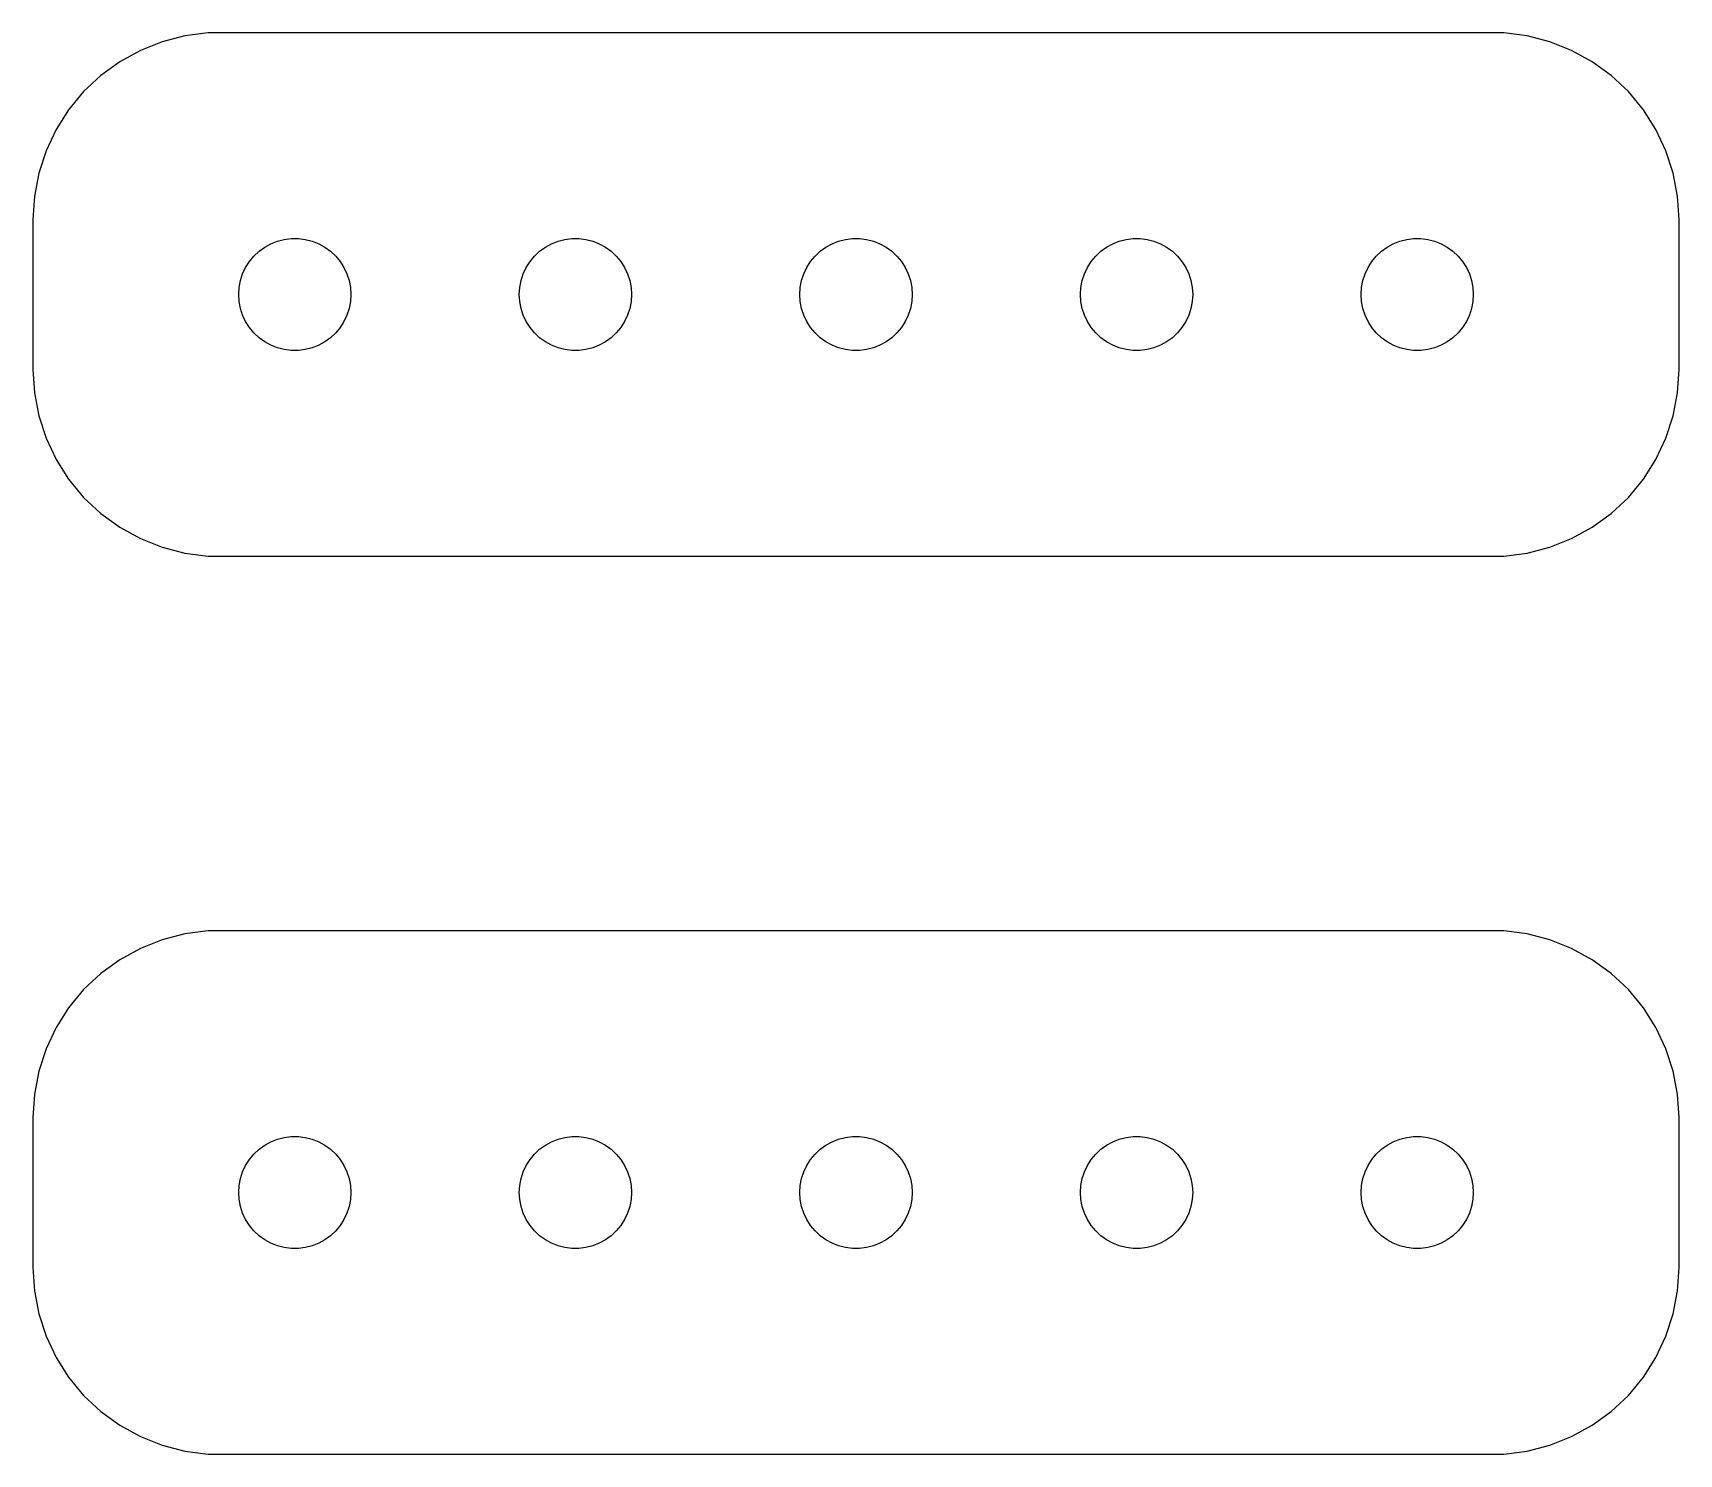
# Model space of a CAD drawing. Header units: metres. Extents: x -22 to 22, y 41 to 79.
import ezdxf

# ---------------------------------------------------------------- set-up
doc = ezdxf.new("R2010")
doc.units = ezdxf.units.M

msp = doc.modelspace()

# ---------------------------------------------------------------- linework, layer by layer
for p, q in [((-17.9369, 78.9114), (-18.5451, 78.7553)), ((-17.3139, 78.9901), (-17.9369, 78.9114)), ((17.3139, 78.9901), (-17.3139, 78.9901)), ((17.9369, 78.9114), (17.3139, 78.9901)), ((18.5451, 78.7553), (17.9369, 78.9114)), ((-19.1289, 78.5241), (-19.6791, 78.2216)), ((-18.5451, 78.7553), (-19.1289, 78.5241)), ((19.1289, 78.5241), (18.5451, 78.7553)), ((19.6791, 78.2216), (19.1289, 78.5241)), ((-19.6791, 78.2216), (-20.1871, 77.8526)), ((20.1871, 77.8526), (19.6791, 78.2216)), ((-20.1871, 77.8526), (-20.6448, 77.4227)), ((20.6448, 77.4227), (20.1871, 77.8526)), ((-20.6448, 77.4227), (-21.0451, 76.9389)), ((21.0451, 76.9389), (20.6448, 77.4227)), ((-21.0451, 76.9389), (-21.3815, 76.4088)), ((21.3815, 76.4088), (21.0451, 76.9389)), ((-21.3815, 76.4088), (-21.6489, 75.8406)), ((21.6489, 75.8406), (21.3815, 76.4088)), ((-21.6489, 75.8406), (-21.8429, 75.2434)), ((21.8429, 75.2434), (21.6489, 75.8406)), ((-21.8429, 75.2434), (-21.9606, 74.6267)), ((21.9606, 74.6267), (21.8429, 75.2434)), ((-21.9606, 74.6267), (-22, 74)), ((22, 74), (21.9606, 74.6267)), ((-22, 74), (-22, 70)), ((22, 70), (22, 74)), ((-15.2811, 73.4734), (-15.0942, 73.497)), ((-15.0942, 73.497), (-14.9058, 73.497)), ((-14.9058, 73.497), (-14.7189, 73.4734)), ((-7.78107, 73.4734), (-7.59418, 73.497)), ((-7.59418, 73.497), (-7.40581, 73.497)), ((-7.40581, 73.497), (-7.21892, 73.4734)), ((-0.281067, 73.4734), (-0.094177, 73.497)), ((-0.094177, 73.497), (0.094177, 73.497)), ((0.094177, 73.497), (0.281067, 73.4734)), ((7.21892, 73.4734), (7.40581, 73.497)), ((7.40581, 73.497), (7.59418, 73.497)), ((7.59418, 73.497), (7.78107, 73.4734)), ((14.7189, 73.4734), (14.9058, 73.497)), ((14.9058, 73.497), (15.0942, 73.497)), ((15.0942, 73.497), (15.2811, 73.4734)), ((-16.0934, 73.0268), (-15.9561, 73.1558)), ((-15.9561, 73.1558), (-15.8037, 73.2665)), ((-15.8037, 73.2665), (-15.6387, 73.3572)), ((-15.6387, 73.3572), (-15.4635, 73.4266)), ((-15.4635, 73.4266), (-15.2811, 73.4734)), ((-14.7189, 73.4734), (-14.5365, 73.4266)), ((-14.5365, 73.4266), (-14.3613, 73.3572)), ((-14.3613, 73.3572), (-14.1963, 73.2665)), ((-14.1963, 73.2665), (-14.0439, 73.1558)), ((-14.0439, 73.1558), (-13.9065, 73.0268)), ((-8.59344, 73.0268), (-8.45613, 73.1558)), ((-8.45613, 73.1558), (-8.30373, 73.2665)), ((-8.30373, 73.2665), (-8.13866, 73.3572)), ((-8.13866, 73.3572), (-7.96352, 73.4266)), ((-7.96352, 73.4266), (-7.78107, 73.4734)), ((-7.21892, 73.4734), (-7.03647, 73.4266)), ((-7.03647, 73.4266), (-6.86133, 73.3572)), ((-6.86133, 73.3572), (-6.69626, 73.2665)), ((-6.69626, 73.2665), (-6.54385, 73.1558)), ((-6.54385, 73.1558), (-6.40654, 73.0268)), ((-1.09344, 73.0268), (-0.956131, 73.1558)), ((-0.956131, 73.1558), (-0.803726, 73.2665)), ((-0.803726, 73.2665), (-0.638657, 73.3572)), ((-0.638657, 73.3572), (-0.463516, 73.4266)), ((-0.463516, 73.4266), (-0.281067, 73.4734)), ((0.281067, 73.4734), (0.463516, 73.4266)), ((0.463516, 73.4266), (0.638657, 73.3572)), ((0.638657, 73.3572), (0.803726, 73.2665)), ((0.803726, 73.2665), (0.956131, 73.1558)), ((0.956131, 73.1558), (1.09344, 73.0268)), ((6.40654, 73.0268), (6.54385, 73.1558)), ((6.54385, 73.1558), (6.69626, 73.2665)), ((6.69626, 73.2665), (6.86133, 73.3572)), ((6.86133, 73.3572), (7.03647, 73.4266)), ((7.03647, 73.4266), (7.21892, 73.4734)), ((7.78107, 73.4734), (7.96352, 73.4266)), ((7.96352, 73.4266), (8.13866, 73.3572)), ((8.13866, 73.3572), (8.30373, 73.2665)), ((8.30373, 73.2665), (8.45613, 73.1558)), ((8.45613, 73.1558), (8.59344, 73.0268)), ((13.9065, 73.0268), (14.0439, 73.1558)), ((14.0439, 73.1558), (14.1963, 73.2665)), ((14.1963, 73.2665), (14.3613, 73.3572)), ((14.3613, 73.3572), (14.5365, 73.4266)), ((14.5365, 73.4266), (14.7189, 73.4734)), ((15.2811, 73.4734), (15.4635, 73.4266)), ((15.4635, 73.4266), (15.6387, 73.3572)), ((15.6387, 73.3572), (15.8037, 73.2665)), ((15.8037, 73.2665), (15.9561, 73.1558)), ((15.9561, 73.1558), (16.0934, 73.0268)), ((-16.3947, 72.5522), (-16.3145, 72.7226)), ((-16.3145, 72.7226), (-16.2135, 72.8817)), ((-16.2135, 72.8817), (-16.0934, 73.0268)), ((-13.9065, 73.0268), (-13.7865, 72.8817)), ((-13.7865, 72.8817), (-13.6855, 72.7226)), ((-13.6855, 72.7226), (-13.6053, 72.5522)), ((-8.89465, 72.5522), (-8.81445, 72.7226)), ((-8.81445, 72.7226), (-8.71352, 72.8817)), ((-8.71352, 72.8817), (-8.59344, 73.0268)), ((-6.40654, 73.0268), (-6.28647, 72.8817)), ((-6.28647, 72.8817), (-6.18553, 72.7226)), ((-6.18553, 72.7226), (-6.10533, 72.5522)), ((-1.39465, 72.5522), (-1.31445, 72.7226)), ((-1.31445, 72.7226), (-1.21352, 72.8817)), ((-1.21352, 72.8817), (-1.09344, 73.0268)), ((1.09344, 73.0268), (1.21352, 72.8817)), ((1.21352, 72.8817), (1.31445, 72.7226)), ((1.31445, 72.7226), (1.39465, 72.5522)), ((6.10533, 72.5522), (6.18553, 72.7226)), ((6.18553, 72.7226), (6.28647, 72.8817)), ((6.28647, 72.8817), (6.40654, 73.0268)), ((8.59344, 73.0268), (8.71352, 72.8817)), ((8.71352, 72.8817), (8.81445, 72.7226)), ((8.81445, 72.7226), (8.89465, 72.5522)), ((13.6053, 72.5522), (13.6855, 72.7226)), ((13.6855, 72.7226), (13.7865, 72.8817)), ((13.7865, 72.8817), (13.9065, 73.0268)), ((16.0934, 73.0268), (16.2135, 72.8817)), ((16.2135, 72.8817), (16.3145, 72.7226)), ((16.3145, 72.7226), (16.3947, 72.5522)), ((-16.5, 72), (-16.4882, 72.188)), ((-16.4882, 72.188), (-16.4529, 72.373)), ((-16.4529, 72.373), (-16.3947, 72.5522)), ((-13.6053, 72.5522), (-13.5471, 72.373)), ((-13.5471, 72.373), (-13.5118, 72.188)), ((-13.5118, 72.188), (-13.5, 72)), ((-9, 72), (-8.98816, 72.188)), ((-8.98816, 72.188), (-8.95287, 72.373)), ((-8.95287, 72.373), (-8.89465, 72.5522)), ((-6.10533, 72.5522), (-6.04712, 72.373)), ((-6.04712, 72.373), (-6.01183, 72.188)), ((-6.01183, 72.188), (-6, 72)), ((-1.5, 72), (-1.48816, 72.188)), ((-1.48816, 72.188), (-1.45287, 72.373)), ((-1.45287, 72.373), (-1.39465, 72.5522)), ((1.39465, 72.5522), (1.45287, 72.373)), ((1.45287, 72.373), (1.48816, 72.188)), ((1.48816, 72.188), (1.5, 72)), ((6, 72), (6.01183, 72.188)), ((6.01183, 72.188), (6.04712, 72.373)), ((6.04712, 72.373), (6.10533, 72.5522)), ((8.89465, 72.5522), (8.95287, 72.373)), ((8.95287, 72.373), (8.98816, 72.188)), ((8.98816, 72.188), (9, 72)), ((13.5, 72), (13.5118, 72.188)), ((13.5118, 72.188), (13.5471, 72.373)), ((13.5471, 72.373), (13.6053, 72.5522)), ((16.3947, 72.5522), (16.4529, 72.373)), ((16.4529, 72.373), (16.4882, 72.188)), ((16.4882, 72.188), (16.5, 72)), ((-16.4882, 71.812), (-16.5, 72)), ((-16.4529, 71.627), (-16.4882, 71.812)), ((-13.5118, 71.812), (-13.5471, 71.627)), ((-13.5, 72), (-13.5118, 71.812)), ((-8.98816, 71.812), (-9, 72)), ((-8.95287, 71.627), (-8.98816, 71.812)), ((-6.01183, 71.812), (-6.04712, 71.627)), ((-6, 72), (-6.01183, 71.812)), ((-1.48816, 71.812), (-1.5, 72)), ((-1.45287, 71.627), (-1.48816, 71.812)), ((1.48816, 71.812), (1.45287, 71.627)), ((1.5, 72), (1.48816, 71.812)), ((6.01183, 71.812), (6, 72)), ((6.04712, 71.627), (6.01183, 71.812)), ((8.98816, 71.812), (8.95287, 71.627)), ((9, 72), (8.98816, 71.812)), ((13.5118, 71.812), (13.5, 72)), ((13.5471, 71.627), (13.5118, 71.812)), ((16.4882, 71.812), (16.4529, 71.627)), ((16.5, 72), (16.4882, 71.812)), ((-16.3947, 71.4478), (-16.4529, 71.627)), ((-16.3145, 71.2774), (-16.3947, 71.4478)), ((-13.6053, 71.4478), (-13.6855, 71.2774)), ((-13.5471, 71.627), (-13.6053, 71.4478)), ((-8.89465, 71.4478), (-8.95287, 71.627)), ((-8.81445, 71.2774), (-8.89465, 71.4478)), ((-6.10533, 71.4478), (-6.18553, 71.2774)), ((-6.04712, 71.627), (-6.10533, 71.4478)), ((-1.39465, 71.4478), (-1.45287, 71.627)), ((-1.31445, 71.2774), (-1.39465, 71.4478)), ((1.39465, 71.4478), (1.31445, 71.2774)), ((1.45287, 71.627), (1.39465, 71.4478)), ((6.10533, 71.4478), (6.04712, 71.627)), ((6.18553, 71.2774), (6.10533, 71.4478)), ((8.89465, 71.4478), (8.81445, 71.2774)), ((8.95287, 71.627), (8.89465, 71.4478)), ((13.6053, 71.4478), (13.5471, 71.627)), ((13.6855, 71.2774), (13.6053, 71.4478)), ((16.3947, 71.4478), (16.3145, 71.2774)), ((16.4529, 71.627), (16.3947, 71.4478)), ((-16.2135, 71.1183), (-16.3145, 71.2774)), ((-16.0934, 70.9732), (-16.2135, 71.1183)), ((-15.9561, 70.8442), (-16.0934, 70.9732)), ((-15.8037, 70.7335), (-15.9561, 70.8442)), ((-14.0439, 70.8442), (-14.1963, 70.7335)), ((-13.9065, 70.9732), (-14.0439, 70.8442)), ((-13.7865, 71.1183), (-13.9065, 70.9732)), ((-13.6855, 71.2774), (-13.7865, 71.1183)), ((-8.71352, 71.1183), (-8.81445, 71.2774)), ((-8.59344, 70.9732), (-8.71352, 71.1183)), ((-8.45613, 70.8442), (-8.59344, 70.9732)), ((-8.30373, 70.7335), (-8.45613, 70.8442)), ((-6.54385, 70.8442), (-6.69626, 70.7335)), ((-6.40654, 70.9732), (-6.54385, 70.8442)), ((-6.28647, 71.1183), (-6.40654, 70.9732)), ((-6.18553, 71.2774), (-6.28647, 71.1183)), ((-1.21352, 71.1183), (-1.31445, 71.2774)), ((-1.09344, 70.9732), (-1.21352, 71.1183)), ((-0.956131, 70.8442), (-1.09344, 70.9732)), ((-0.803726, 70.7335), (-0.956131, 70.8442)), ((0.956131, 70.8442), (0.803726, 70.7335)), ((1.09344, 70.9732), (0.956131, 70.8442)), ((1.21352, 71.1183), (1.09344, 70.9732)), ((1.31445, 71.2774), (1.21352, 71.1183)), ((6.28647, 71.1183), (6.18553, 71.2774)), ((6.40654, 70.9732), (6.28647, 71.1183)), ((6.54385, 70.8442), (6.40654, 70.9732)), ((6.69626, 70.7335), (6.54385, 70.8442)), ((8.45613, 70.8442), (8.30373, 70.7335)), ((8.59344, 70.9732), (8.45613, 70.8442)), ((8.71352, 71.1183), (8.59344, 70.9732)), ((8.81445, 71.2774), (8.71352, 71.1183)), ((13.7865, 71.1183), (13.6855, 71.2774)), ((13.9065, 70.9732), (13.7865, 71.1183)), ((14.0439, 70.8442), (13.9065, 70.9732)), ((14.1963, 70.7335), (14.0439, 70.8442)), ((15.9561, 70.8442), (15.8037, 70.7335)), ((16.0934, 70.9732), (15.9561, 70.8442)), ((16.2135, 71.1183), (16.0934, 70.9732)), ((16.3145, 71.2774), (16.2135, 71.1183)), ((-15.6387, 70.6428), (-15.8037, 70.7335)), ((-15.4635, 70.5734), (-15.6387, 70.6428)), ((-15.2811, 70.5266), (-15.4635, 70.5734)), ((-15.0942, 70.503), (-15.2811, 70.5266)), ((-14.9058, 70.503), (-15.0942, 70.503)), ((-14.7189, 70.5266), (-14.9058, 70.503)), ((-14.5365, 70.5734), (-14.7189, 70.5266)), ((-14.3613, 70.6428), (-14.5365, 70.5734)), ((-14.1963, 70.7335), (-14.3613, 70.6428)), ((-8.13866, 70.6428), (-8.30373, 70.7335)), ((-7.96352, 70.5734), (-8.13866, 70.6428)), ((-7.78107, 70.5266), (-7.96352, 70.5734)), ((-7.59418, 70.503), (-7.78107, 70.5266)), ((-7.40581, 70.503), (-7.59418, 70.503)), ((-7.21892, 70.5266), (-7.40581, 70.503)), ((-7.03647, 70.5734), (-7.21892, 70.5266)), ((-6.86133, 70.6428), (-7.03647, 70.5734)), ((-6.69626, 70.7335), (-6.86133, 70.6428)), ((-0.638657, 70.6428), (-0.803726, 70.7335)), ((-0.463516, 70.5734), (-0.638657, 70.6428)), ((-0.281067, 70.5266), (-0.463516, 70.5734)), ((-0.094177, 70.503), (-0.281067, 70.5266)), ((0.094177, 70.503), (-0.094177, 70.503)), ((0.281067, 70.5266), (0.094177, 70.503)), ((0.463516, 70.5734), (0.281067, 70.5266)), ((0.638657, 70.6428), (0.463516, 70.5734)), ((0.803726, 70.7335), (0.638657, 70.6428)), ((6.86133, 70.6428), (6.69626, 70.7335)), ((7.03647, 70.5734), (6.86133, 70.6428)), ((7.21892, 70.5266), (7.03647, 70.5734)), ((7.40581, 70.503), (7.21892, 70.5266)), ((7.59418, 70.503), (7.40581, 70.503)), ((7.78107, 70.5266), (7.59418, 70.503)), ((7.96352, 70.5734), (7.78107, 70.5266)), ((8.13866, 70.6428), (7.96352, 70.5734)), ((8.30373, 70.7335), (8.13866, 70.6428)), ((14.3613, 70.6428), (14.1963, 70.7335)), ((14.5365, 70.5734), (14.3613, 70.6428)), ((14.7189, 70.5266), (14.5365, 70.5734)), ((14.9058, 70.503), (14.7189, 70.5266)), ((15.0942, 70.503), (14.9058, 70.503)), ((15.2811, 70.5266), (15.0942, 70.503)), ((15.4635, 70.5734), (15.2811, 70.5266)), ((15.6387, 70.6428), (15.4635, 70.5734)), ((15.8037, 70.7335), (15.6387, 70.6428)), ((-22, 70), (-21.9606, 69.3733)), ((21.9606, 69.3733), (22, 70)), ((-21.9606, 69.3733), (-21.8429, 68.7566)), ((21.8429, 68.7566), (21.9606, 69.3733)), ((-21.8429, 68.7566), (-21.6489, 68.1594)), ((21.6489, 68.1594), (21.8429, 68.7566)), ((-21.6489, 68.1594), (-21.3815, 67.5912)), ((21.3815, 67.5912), (21.6489, 68.1594)), ((-21.3815, 67.5912), (-21.0451, 67.0611)), ((21.0451, 67.0611), (21.3815, 67.5912)), ((-21.0451, 67.0611), (-20.6448, 66.5773)), ((20.6448, 66.5773), (21.0451, 67.0611)), ((-20.6448, 66.5773), (-20.1871, 66.1474)), ((20.1871, 66.1474), (20.6448, 66.5773)), ((-20.1871, 66.1474), (-19.6791, 65.7784)), ((19.6791, 65.7784), (20.1871, 66.1474)), ((-19.6791, 65.7784), (-19.1289, 65.4759)), ((19.1289, 65.4759), (19.6791, 65.7784)), ((-19.1289, 65.4759), (-18.5451, 65.2447)), ((-18.5451, 65.2447), (-17.9369, 65.0886)), ((17.9369, 65.0886), (18.5451, 65.2447)), ((18.5451, 65.2447), (19.1289, 65.4759)), ((-17.9369, 65.0886), (-17.3139, 65.0099)), ((-17.3139, 65.0099), (17.3139, 65.0099)), ((17.3139, 65.0099), (17.9369, 65.0886)), ((-18.5451, 54.7553), (-19.1289, 54.5241)), ((-17.9369, 54.9114), (-18.5451, 54.7553)), ((-17.3139, 54.9901), (-17.9369, 54.9114)), ((17.3139, 54.9901), (-17.3139, 54.9901)), ((17.9369, 54.9114), (17.3139, 54.9901)), ((18.5451, 54.7553), (17.9369, 54.9114)), ((19.1289, 54.5241), (18.5451, 54.7553)), ((-19.6791, 54.2216), (-20.1871, 53.8526)), ((-19.1289, 54.5241), (-19.6791, 54.2216)), ((19.6791, 54.2216), (19.1289, 54.5241)), ((20.1871, 53.8526), (19.6791, 54.2216)), ((-20.1871, 53.8526), (-20.6448, 53.4227)), ((20.6448, 53.4227), (20.1871, 53.8526)), ((-20.6448, 53.4227), (-21.0451, 52.9389)), ((21.0451, 52.9389), (20.6448, 53.4227)), ((-21.0451, 52.9389), (-21.3815, 52.4088)), ((21.3815, 52.4088), (21.0451, 52.9389)), ((-21.3815, 52.4088), (-21.6489, 51.8406)), ((21.6489, 51.8406), (21.3815, 52.4088)), ((-21.6489, 51.8406), (-21.8429, 51.2434)), ((21.8429, 51.2434), (21.6489, 51.8406)), ((-21.8429, 51.2434), (-21.9606, 50.6267)), ((21.9606, 50.6267), (21.8429, 51.2434)), ((-21.9606, 50.6267), (-22, 50)), ((22, 50), (21.9606, 50.6267)), ((-22, 50), (-22, 46)), ((22, 46), (22, 50)), ((-15.8037, 49.2665), (-15.6387, 49.3572)), ((-15.6387, 49.3572), (-15.4635, 49.4266)), ((-15.4635, 49.4266), (-15.2811, 49.4734)), ((-15.2811, 49.4734), (-15.0942, 49.497)), ((-15.0942, 49.497), (-14.9058, 49.497)), ((-14.9058, 49.497), (-14.7189, 49.4734)), ((-14.7189, 49.4734), (-14.5365, 49.4266)), ((-14.5365, 49.4266), (-14.3613, 49.3572)), ((-14.3613, 49.3572), (-14.1963, 49.2665)), ((-8.30373, 49.2665), (-8.13866, 49.3572)), ((-8.13866, 49.3572), (-7.96352, 49.4266)), ((-7.96352, 49.4266), (-7.78107, 49.4734)), ((-7.78107, 49.4734), (-7.59418, 49.497)), ((-7.59418, 49.497), (-7.40581, 49.497)), ((-7.40581, 49.497), (-7.21892, 49.4734)), ((-7.21892, 49.4734), (-7.03647, 49.4266)), ((-7.03647, 49.4266), (-6.86133, 49.3572)), ((-6.86133, 49.3572), (-6.69626, 49.2665)), ((-0.803726, 49.2665), (-0.638657, 49.3572)), ((-0.638657, 49.3572), (-0.463516, 49.4266)), ((-0.463516, 49.4266), (-0.281067, 49.4734)), ((-0.281067, 49.4734), (-0.094177, 49.497)), ((-0.094177, 49.497), (0.094177, 49.497)), ((0.094177, 49.497), (0.281067, 49.4734)), ((0.281067, 49.4734), (0.463516, 49.4266)), ((0.463516, 49.4266), (0.638657, 49.3572)), ((0.638657, 49.3572), (0.803726, 49.2665)), ((6.69626, 49.2665), (6.86133, 49.3572)), ((6.86133, 49.3572), (7.03647, 49.4266)), ((7.03647, 49.4266), (7.21892, 49.4734)), ((7.21892, 49.4734), (7.40581, 49.497)), ((7.40581, 49.497), (7.59418, 49.497)), ((7.59418, 49.497), (7.78107, 49.4734)), ((7.78107, 49.4734), (7.96352, 49.4266)), ((7.96352, 49.4266), (8.13866, 49.3572)), ((8.13866, 49.3572), (8.30373, 49.2665)), ((14.1963, 49.2665), (14.3613, 49.3572)), ((14.3613, 49.3572), (14.5365, 49.4266)), ((14.5365, 49.4266), (14.7189, 49.4734)), ((14.7189, 49.4734), (14.9058, 49.497)), ((14.9058, 49.497), (15.0942, 49.497)), ((15.0942, 49.497), (15.2811, 49.4734)), ((15.2811, 49.4734), (15.4635, 49.4266)), ((15.4635, 49.4266), (15.6387, 49.3572)), ((15.6387, 49.3572), (15.8037, 49.2665)), ((-16.3145, 48.7226), (-16.2135, 48.8817)), ((-16.2135, 48.8817), (-16.0934, 49.0268)), ((-16.0934, 49.0268), (-15.9561, 49.1558)), ((-15.9561, 49.1558), (-15.8037, 49.2665)), ((-14.1963, 49.2665), (-14.0439, 49.1558)), ((-14.0439, 49.1558), (-13.9065, 49.0268)), ((-13.9065, 49.0268), (-13.7865, 48.8817)), ((-13.7865, 48.8817), (-13.6855, 48.7226)), ((-8.81445, 48.7226), (-8.71352, 48.8817)), ((-8.71352, 48.8817), (-8.59344, 49.0268)), ((-8.59344, 49.0268), (-8.45613, 49.1558)), ((-8.45613, 49.1558), (-8.30373, 49.2665)), ((-6.69626, 49.2665), (-6.54385, 49.1558)), ((-6.54385, 49.1558), (-6.40654, 49.0268)), ((-6.40654, 49.0268), (-6.28647, 48.8817)), ((-6.28647, 48.8817), (-6.18553, 48.7226)), ((-1.31445, 48.7226), (-1.21352, 48.8817)), ((-1.21352, 48.8817), (-1.09344, 49.0268)), ((-1.09344, 49.0268), (-0.956131, 49.1558)), ((-0.956131, 49.1558), (-0.803726, 49.2665)), ((0.803726, 49.2665), (0.956131, 49.1558)), ((0.956131, 49.1558), (1.09344, 49.0268)), ((1.09344, 49.0268), (1.21352, 48.8817)), ((1.21352, 48.8817), (1.31445, 48.7226)), ((6.18553, 48.7226), (6.28647, 48.8817)), ((6.28647, 48.8817), (6.40654, 49.0268)), ((6.40654, 49.0268), (6.54385, 49.1558)), ((6.54385, 49.1558), (6.69626, 49.2665)), ((8.30373, 49.2665), (8.45613, 49.1558)), ((8.45613, 49.1558), (8.59344, 49.0268)), ((8.59344, 49.0268), (8.71352, 48.8817)), ((8.71352, 48.8817), (8.81445, 48.7226)), ((13.6855, 48.7226), (13.7865, 48.8817)), ((13.7865, 48.8817), (13.9065, 49.0268)), ((13.9065, 49.0268), (14.0439, 49.1558)), ((14.0439, 49.1558), (14.1963, 49.2665)), ((15.8037, 49.2665), (15.9561, 49.1558)), ((15.9561, 49.1558), (16.0934, 49.0268)), ((16.0934, 49.0268), (16.2135, 48.8817)), ((16.2135, 48.8817), (16.3145, 48.7226)), ((-16.4529, 48.373), (-16.3947, 48.5522)), ((-16.3947, 48.5522), (-16.3145, 48.7226)), ((-13.6855, 48.7226), (-13.6053, 48.5522)), ((-13.6053, 48.5522), (-13.5471, 48.373)), ((-8.95287, 48.373), (-8.89465, 48.5522)), ((-8.89465, 48.5522), (-8.81445, 48.7226)), ((-6.18553, 48.7226), (-6.10533, 48.5522)), ((-6.10533, 48.5522), (-6.04712, 48.373)), ((-1.45287, 48.373), (-1.39465, 48.5522)), ((-1.39465, 48.5522), (-1.31445, 48.7226)), ((1.31445, 48.7226), (1.39465, 48.5522)), ((1.39465, 48.5522), (1.45287, 48.373)), ((6.04712, 48.373), (6.10533, 48.5522)), ((6.10533, 48.5522), (6.18553, 48.7226)), ((8.81445, 48.7226), (8.89465, 48.5522)), ((8.89465, 48.5522), (8.95287, 48.373)), ((13.5471, 48.373), (13.6053, 48.5522)), ((13.6053, 48.5522), (13.6855, 48.7226)), ((16.3145, 48.7226), (16.3947, 48.5522)), ((16.3947, 48.5522), (16.4529, 48.373)), ((-16.5, 48), (-16.4882, 48.188)), ((-16.4882, 47.812), (-16.5, 48)), ((-16.4882, 48.188), (-16.4529, 48.373)), ((-13.5471, 48.373), (-13.5118, 48.188)), ((-13.5118, 48.188), (-13.5, 48)), ((-13.5, 48), (-13.5118, 47.812)), ((-9, 48), (-8.98816, 48.188)), ((-8.98816, 47.812), (-9, 48)), ((-8.98816, 48.188), (-8.95287, 48.373)), ((-6.04712, 48.373), (-6.01183, 48.188)), ((-6.01183, 48.188), (-6, 48)), ((-6, 48), (-6.01183, 47.812)), ((-1.5, 48), (-1.48816, 48.188)), ((-1.48816, 47.812), (-1.5, 48)), ((-1.48816, 48.188), (-1.45287, 48.373)), ((1.45287, 48.373), (1.48816, 48.188)), ((1.48816, 48.188), (1.5, 48)), ((1.5, 48), (1.48816, 47.812)), ((6, 48), (6.01183, 48.188)), ((6.01183, 47.812), (6, 48)), ((6.01183, 48.188), (6.04712, 48.373)), ((8.95287, 48.373), (8.98816, 48.188)), ((8.98816, 48.188), (9, 48)), ((9, 48), (8.98816, 47.812)), ((13.5, 48), (13.5118, 48.188)), ((13.5118, 47.812), (13.5, 48)), ((13.5118, 48.188), (13.5471, 48.373)), ((16.4529, 48.373), (16.4882, 48.188)), ((16.4882, 48.188), (16.5, 48)), ((16.5, 48), (16.4882, 47.812)), ((-16.4529, 47.627), (-16.4882, 47.812)), ((-16.3947, 47.4478), (-16.4529, 47.627)), ((-13.5471, 47.627), (-13.6053, 47.4478)), ((-13.5118, 47.812), (-13.5471, 47.627)), ((-8.95287, 47.627), (-8.98816, 47.812)), ((-8.89465, 47.4478), (-8.95287, 47.627)), ((-6.04712, 47.627), (-6.10533, 47.4478)), ((-6.01183, 47.812), (-6.04712, 47.627)), ((-1.45287, 47.627), (-1.48816, 47.812)), ((-1.39465, 47.4478), (-1.45287, 47.627)), ((1.45287, 47.627), (1.39465, 47.4478)), ((1.48816, 47.812), (1.45287, 47.627)), ((6.04712, 47.627), (6.01183, 47.812)), ((6.10533, 47.4478), (6.04712, 47.627)), ((8.95287, 47.627), (8.89465, 47.4478)), ((8.98816, 47.812), (8.95287, 47.627)), ((13.5471, 47.627), (13.5118, 47.812)), ((13.6053, 47.4478), (13.5471, 47.627)), ((16.4529, 47.627), (16.3947, 47.4478)), ((16.4882, 47.812), (16.4529, 47.627)), ((-16.3145, 47.2774), (-16.3947, 47.4478)), ((-16.2135, 47.1183), (-16.3145, 47.2774)), ((-16.0934, 46.9732), (-16.2135, 47.1183)), ((-13.7865, 47.1183), (-13.9065, 46.9732)), ((-13.6855, 47.2774), (-13.7865, 47.1183)), ((-13.6053, 47.4478), (-13.6855, 47.2774)), ((-8.81445, 47.2774), (-8.89465, 47.4478)), ((-8.71352, 47.1183), (-8.81445, 47.2774)), ((-8.59344, 46.9732), (-8.71352, 47.1183)), ((-6.28647, 47.1183), (-6.40654, 46.9732)), ((-6.18553, 47.2774), (-6.28647, 47.1183)), ((-6.10533, 47.4478), (-6.18553, 47.2774)), ((-1.31445, 47.2774), (-1.39465, 47.4478)), ((-1.21352, 47.1183), (-1.31445, 47.2774)), ((-1.09344, 46.9732), (-1.21352, 47.1183)), ((1.21352, 47.1183), (1.09344, 46.9732)), ((1.31445, 47.2774), (1.21352, 47.1183)), ((1.39465, 47.4478), (1.31445, 47.2774)), ((6.18553, 47.2774), (6.10533, 47.4478)), ((6.28647, 47.1183), (6.18553, 47.2774)), ((6.40654, 46.9732), (6.28647, 47.1183)), ((8.71352, 47.1183), (8.59344, 46.9732)), ((8.81445, 47.2774), (8.71352, 47.1183)), ((8.89465, 47.4478), (8.81445, 47.2774)), ((13.6855, 47.2774), (13.6053, 47.4478)), ((13.7865, 47.1183), (13.6855, 47.2774)), ((13.9065, 46.9732), (13.7865, 47.1183)), ((16.2135, 47.1183), (16.0934, 46.9732)), ((16.3145, 47.2774), (16.2135, 47.1183)), ((16.3947, 47.4478), (16.3145, 47.2774)), ((-15.9561, 46.8442), (-16.0934, 46.9732)), ((-15.8037, 46.7335), (-15.9561, 46.8442)), ((-15.6387, 46.6428), (-15.8037, 46.7335)), ((-15.4635, 46.5734), (-15.6387, 46.6428)), ((-14.3613, 46.6428), (-14.5365, 46.5734)), ((-14.1963, 46.7335), (-14.3613, 46.6428)), ((-14.0439, 46.8442), (-14.1963, 46.7335)), ((-13.9065, 46.9732), (-14.0439, 46.8442)), ((-8.45613, 46.8442), (-8.59344, 46.9732)), ((-8.30373, 46.7335), (-8.45613, 46.8442)), ((-8.13866, 46.6428), (-8.30373, 46.7335)), ((-7.96352, 46.5734), (-8.13866, 46.6428)), ((-6.86133, 46.6428), (-7.03647, 46.5734)), ((-6.69626, 46.7335), (-6.86133, 46.6428)), ((-6.54385, 46.8442), (-6.69626, 46.7335)), ((-6.40654, 46.9732), (-6.54385, 46.8442)), ((-0.956131, 46.8442), (-1.09344, 46.9732)), ((-0.803726, 46.7335), (-0.956131, 46.8442)), ((-0.638657, 46.6428), (-0.803726, 46.7335)), ((-0.463516, 46.5734), (-0.638657, 46.6428)), ((0.638657, 46.6428), (0.463516, 46.5734)), ((0.803726, 46.7335), (0.638657, 46.6428)), ((0.956131, 46.8442), (0.803726, 46.7335)), ((1.09344, 46.9732), (0.956131, 46.8442)), ((6.54385, 46.8442), (6.40654, 46.9732)), ((6.69626, 46.7335), (6.54385, 46.8442)), ((6.86133, 46.6428), (6.69626, 46.7335)), ((7.03647, 46.5734), (6.86133, 46.6428)), ((8.13866, 46.6428), (7.96352, 46.5734)), ((8.30373, 46.7335), (8.13866, 46.6428)), ((8.45613, 46.8442), (8.30373, 46.7335)), ((8.59344, 46.9732), (8.45613, 46.8442)), ((14.0439, 46.8442), (13.9065, 46.9732)), ((14.1963, 46.7335), (14.0439, 46.8442)), ((14.3613, 46.6428), (14.1963, 46.7335)), ((14.5365, 46.5734), (14.3613, 46.6428)), ((15.6387, 46.6428), (15.4635, 46.5734)), ((15.8037, 46.7335), (15.6387, 46.6428)), ((15.9561, 46.8442), (15.8037, 46.7335)), ((16.0934, 46.9732), (15.9561, 46.8442)), ((-15.2811, 46.5266), (-15.4635, 46.5734)), ((-15.0942, 46.503), (-15.2811, 46.5266)), ((-14.9058, 46.503), (-15.0942, 46.503)), ((-14.7189, 46.5266), (-14.9058, 46.503)), ((-14.5365, 46.5734), (-14.7189, 46.5266)), ((-7.78107, 46.5266), (-7.96352, 46.5734)), ((-7.59418, 46.503), (-7.78107, 46.5266)), ((-7.40581, 46.503), (-7.59418, 46.503)), ((-7.21892, 46.5266), (-7.40581, 46.503)), ((-7.03647, 46.5734), (-7.21892, 46.5266)), ((-0.281067, 46.5266), (-0.463516, 46.5734)), ((-0.094177, 46.503), (-0.281067, 46.5266)), ((0.094177, 46.503), (-0.094177, 46.503)), ((0.281067, 46.5266), (0.094177, 46.503)), ((0.463516, 46.5734), (0.281067, 46.5266)), ((7.21892, 46.5266), (7.03647, 46.5734)), ((7.40581, 46.503), (7.21892, 46.5266)), ((7.59418, 46.503), (7.40581, 46.503)), ((7.78107, 46.5266), (7.59418, 46.503)), ((7.96352, 46.5734), (7.78107, 46.5266)), ((14.7189, 46.5266), (14.5365, 46.5734)), ((14.9058, 46.503), (14.7189, 46.5266)), ((15.0942, 46.503), (14.9058, 46.503)), ((15.2811, 46.5266), (15.0942, 46.503)), ((15.4635, 46.5734), (15.2811, 46.5266)), ((-22, 46), (-21.9606, 45.3733)), ((21.9606, 45.3733), (22, 46)), ((-21.9606, 45.3733), (-21.8429, 44.7566)), ((21.8429, 44.7566), (21.9606, 45.3733)), ((-21.8429, 44.7566), (-21.6489, 44.1594)), ((21.6489, 44.1594), (21.8429, 44.7566)), ((-21.6489, 44.1594), (-21.3815, 43.5912)), ((21.3815, 43.5912), (21.6489, 44.1594)), ((-21.3815, 43.5912), (-21.0451, 43.0611)), ((21.0451, 43.0611), (21.3815, 43.5912)), ((-21.0451, 43.0611), (-20.6448, 42.5773)), ((20.6448, 42.5773), (21.0451, 43.0611)), ((-20.6448, 42.5773), (-20.1871, 42.1474)), ((20.1871, 42.1474), (20.6448, 42.5773)), ((-20.1871, 42.1474), (-19.6791, 41.7784)), ((19.6791, 41.7784), (20.1871, 42.1474)), ((-19.6791, 41.7784), (-19.1289, 41.4759)), ((-19.1289, 41.4759), (-18.5451, 41.2447)), ((18.5451, 41.2447), (19.1289, 41.4759)), ((19.1289, 41.4759), (19.6791, 41.7784)), ((-18.5451, 41.2447), (-17.9369, 41.0886)), ((-17.9369, 41.0886), (-17.3139, 41.0099)), ((-17.3139, 41.0099), (17.3139, 41.0099)), ((17.3139, 41.0099), (17.9369, 41.0886)), ((17.9369, 41.0886), (18.5451, 41.2447))]:
    msp.add_line(p, q)

doc.saveas('drawing.dxf')
